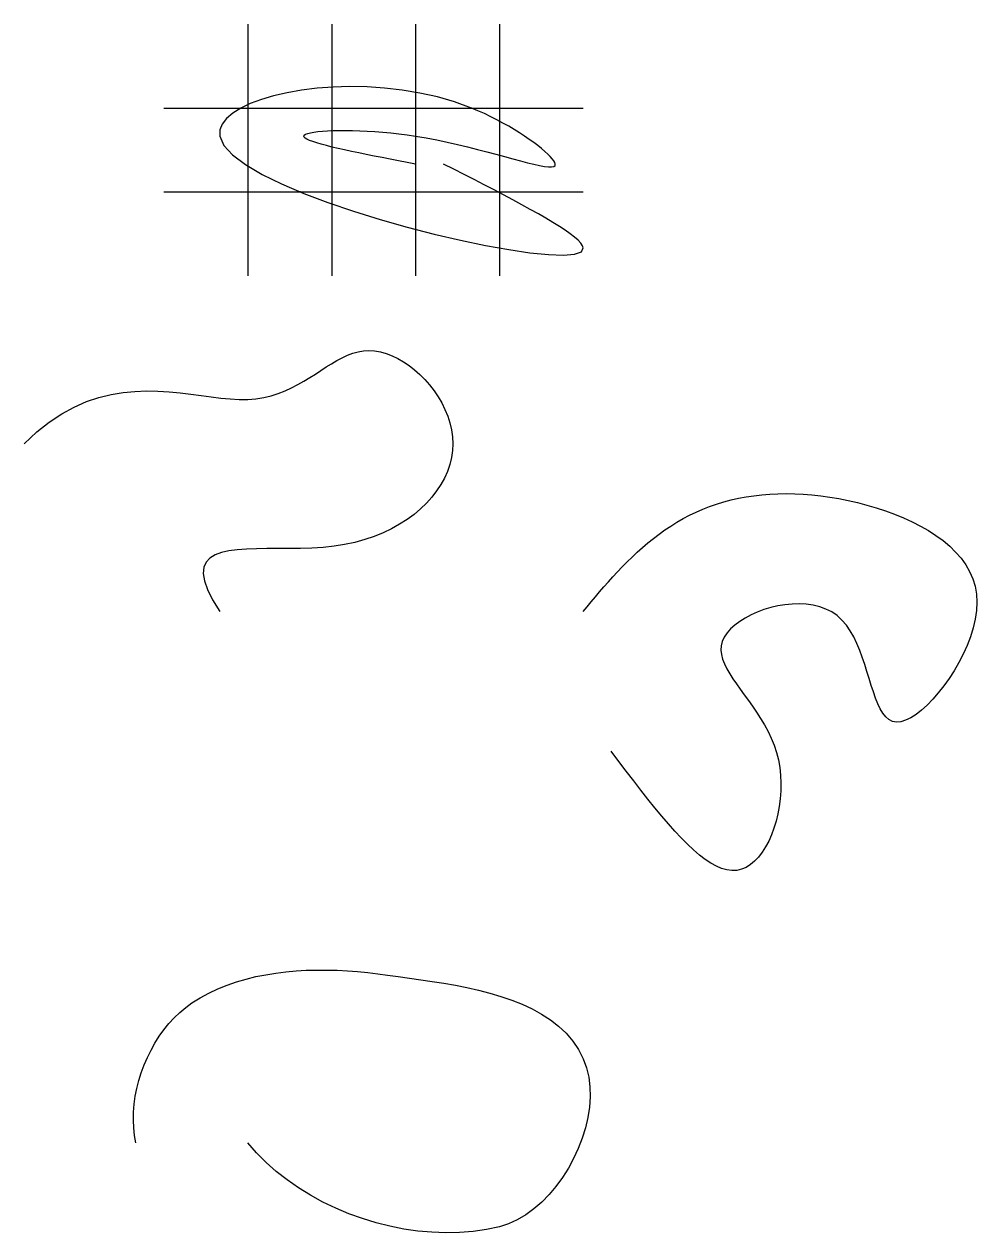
# Model space of a CAD drawing. Extents: x 40 to 210, y 19 to 235.
import ezdxf

# ---------------------------------------------------------------- set-up
doc = ezdxf.new("R2010")
doc.units = 0
doc.header["$MEASUREMENT"] = 0
doc.linetypes.add('DURCHGEHEND', pattern=[0])
doc.layers.get('0').update_dxf_attribs({"linetype": 'DURCHGEHEND'})

# ---------------------------------------------------------------- blocks, each defined once
blk = doc.blocks.new('*E0')
at = {"color": 7, "linetype": 'DURCHGEHEND', "flags": 128}
blk.add_lwpolyline([(60, 35), (59.75, 36.33), (59.6, 37.69), (59.54, 39.08), (59.56, 40.48), (59.68, 41.9), (59.88, 43.32), (60.16, 44.74), (60.52, 46.15), (60.95, 47.54), (61.46, 48.92), (62.04, 50.26), (62.69, 51.57), (63.4, 52.84), (64.17, 54.06), (65.01, 55.22), (65.9, 56.33), (66.85, 57.36), (67.85, 58.33), (68.9, 59.21), (70, 60), (71.5, 60.93), (73.05, 61.77), (74.64, 62.52), (76.29, 63.19), (77.96, 63.77), (79.68, 64.28), (81.42, 64.71), (83.2, 65.06), (84.99, 65.35), (86.8, 65.58), (88.63, 65.74), (90.46, 65.84), (92.31, 65.89), (94.15, 65.89), (95.99, 65.84), (97.82, 65.75), (99.64, 65.61), (101.45, 65.44), (103.24, 65.24), (105, 65), (106.92, 64.73), (108.89, 64.46), (110.92, 64.17), (112.97, 63.86), (115.04, 63.53), (117.13, 63.16), (119.2, 62.75), (121.26, 62.29), (123.29, 61.76), (125.28, 61.18), (127.21, 60.52), (129.07, 59.77), (130.85, 58.94), (132.54, 58.02), (134.12, 56.98), (135.59, 55.84), (136.92, 54.58), (138.11, 53.19), (139.14, 51.67), (140, 50), (140.58, 48.42), (140.98, 46.75), (141.19, 45.01), (141.22, 43.22), (141.1, 41.38), (140.81, 39.53), (140.38, 37.66), (139.81, 35.81), (139.1, 33.98), (138.27, 32.19), (137.33, 30.45), (136.27, 28.79), (135.12, 27.21), (133.88, 25.74), (132.56, 24.39), (131.16, 23.18), (129.7, 22.12), (128.18, 21.22), (126.61, 20.51), (125, 20), (122.67, 19.5), (120.28, 19.16), (117.85, 18.96), (115.39, 18.91), (112.9, 19), (110.4, 19.23), (107.9, 19.59), (105.4, 20.09), (102.93, 20.71), (100.49, 21.46), (98.08, 22.33), (95.73, 23.31), (93.44, 24.41), (91.22, 25.62), (89.08, 26.94), (87.04, 28.36), (85.1, 29.88), (83.27, 31.49), (81.57, 33.2), (80, 35)], dxfattribs=at)

msp = doc.modelspace()

# ---------------------------------------------------------------- linework, layer by layer
at = {"color": 7, "linetype": 'DURCHGEHEND'}
for p, q in [((80, 235), (80, 190)), ((95, 235), (95, 190)), ((110, 235), (110, 190)), ((125, 235), (125, 190)), ((65, 220), (140, 220)), ((65, 205), (140, 205))]:
    msp.add_line(p, q, dxfattribs=at)
at = {"color": 7, "linetype": 'DURCHGEHEND', "flags": 128}
for points in [[(110, 210), (108.49, 210.29), (106.98, 210.57), (105.49, 210.86), (104.02, 211.14), (102.59, 211.43), (101.19, 211.7), (99.84, 211.98), (98.54, 212.25), (97.31, 212.52), (96.14, 212.78), (95.05, 213.04), (94.05, 213.29), (93.14, 213.53), (92.32, 213.77), (91.62, 214), (91.03, 214.22), (90.57, 214.43), (90.24, 214.63), (90.05, 214.82), (90, 215), (90.1, 215.16), (90.34, 215.32), (90.71, 215.46), (91.2, 215.58), (91.81, 215.7), (92.53, 215.79), (93.35, 215.88), (94.26, 215.94), (95.27, 215.98), (96.35, 216.01), (97.5, 216.02), (98.73, 216), (100.01, 215.96), (101.34, 215.9), (102.71, 215.82), (104.13, 215.71), (105.57, 215.57), (107.03, 215.41), (108.51, 215.22), (110, 215), (111.9, 214.68), (113.79, 214.32), (115.66, 213.92), (117.5, 213.5), (119.3, 213.07), (121.06, 212.62), (122.75, 212.18), (124.38, 211.74), (125.93, 211.32), (127.39, 210.92), (128.76, 210.56), (130.01, 210.23), (131.15, 209.95), (132.16, 209.73), (133.04, 209.57), (133.77, 209.48), (134.33, 209.47), (134.74, 209.55), (134.96, 209.72), (135, 210), (134.91, 210.26), (134.73, 210.58), (134.45, 210.94), (134.09, 211.34), (133.65, 211.78), (133.13, 212.26), (132.53, 212.76), (131.87, 213.29), (131.14, 213.84), (130.35, 214.41), (129.51, 214.99), (128.61, 215.57), (127.66, 216.16), (126.66, 216.75), (125.63, 217.33), (124.56, 217.9), (123.46, 218.46), (122.33, 219), (121.17, 219.51), (120, 220), (116.98, 221.09), (113.9, 221.98), (110.76, 222.68), (107.6, 223.22), (104.45, 223.58), (101.32, 223.79), (98.25, 223.84), (95.26, 223.76), (92.38, 223.54), (89.62, 223.2), (87.03, 222.75), (84.62, 222.19), (82.42, 221.54), (80.45, 220.79), (78.74, 219.97), (77.32, 219.08), (76.21, 218.13), (75.43, 217.13), (75.02, 216.08), (75, 215), (75.72, 213.33), (77.28, 211.62), (79.59, 209.89), (82.54, 208.15), (86.04, 206.43), (90, 204.75), (94.32, 203.12), (98.91, 201.56), (103.67, 200.08), (108.51, 198.72), (113.32, 197.48), (118.02, 196.38), (122.51, 195.45), (126.69, 194.7), (130.47, 194.14), (133.75, 193.81), (136.44, 193.71), (138.44, 193.86), (139.66, 194.28), (140, 195), (139.86, 195.4), (139.54, 195.85), (139.07, 196.36), (138.44, 196.91), (137.67, 197.51), (136.76, 198.15), (135.73, 198.83), (134.58, 199.55), (133.33, 200.3), (131.98, 201.08), (130.53, 201.89), (129.01, 202.73), (127.42, 203.59), (125.76, 204.47), (124.05, 205.36), (122.29, 206.27), (120.5, 207.2), (118.68, 208.13), (116.85, 209.06), (115, 210)], [(40, 160), (42.25, 162.09), (44.49, 163.86), (46.73, 165.33), (48.96, 166.54), (51.17, 167.51), (53.37, 168.25), (55.54, 168.79), (57.68, 169.15), (59.79, 169.35), (61.88, 169.43), (63.92, 169.39), (65.92, 169.27), (67.88, 169.08), (69.78, 168.86), (71.64, 168.61), (73.44, 168.37), (75.18, 168.16), (76.86, 168), (78.46, 167.91), (80, 167.92), (81.46, 168.04), (82.86, 168.26), (84.19, 168.58), (85.45, 168.99), (86.67, 169.46), (87.83, 169.99), (88.95, 170.57), (90.03, 171.18), (91.07, 171.81), (92.08, 172.45), (93.07, 173.08), (94.04, 173.71), (94.99, 174.3), (95.94, 174.86), (96.88, 175.36), (97.81, 175.8), (98.76, 176.16), (99.71, 176.43), (100.68, 176.61), (101.67, 176.67), (102.68, 176.61), (103.71, 176.43), (104.75, 176.13), (105.79, 175.73), (106.82, 175.23), (107.85, 174.64), (108.85, 173.96), (109.83, 173.2), (110.77, 172.36), (111.67, 171.46), (112.52, 170.49), (113.31, 169.47), (114.03, 168.39), (114.69, 167.28), (115.26, 166.12), (115.75, 164.93), (116.14, 163.72), (116.43, 162.49), (116.61, 161.25), (116.67, 160), (116.6, 158.75), (116.42, 157.51), (116.12, 156.27), (115.7, 155.05), (115.16, 153.85), (114.52, 152.68), (113.76, 151.54), (112.91, 150.43), (111.95, 149.36), (110.89, 148.33), (109.73, 147.36), (108.48, 146.44), (107.13, 145.58), (105.7, 144.79), (104.19, 144.06), (102.59, 143.41), (100.91, 142.84), (99.15, 142.36), (97.32, 141.97), (95.42, 141.67), (93.45, 141.46), (91.44, 141.34), (89.4, 141.28), (87.37, 141.25), (85.37, 141.25), (83.42, 141.25), (81.55, 141.22), (79.77, 141.16), (78.12, 141.04), (76.61, 140.83), (75.28, 140.53), (74.15, 140.11), (73.23, 139.54), (72.56, 138.82), (72.15, 137.92), (72.04, 136.81), (72.25, 135.49), (72.79, 133.93), (73.7, 132.1), (75, 130)], [(140, 130), (140.71, 130.85), (141.43, 131.72), (142.17, 132.6), (142.92, 133.49), (143.7, 134.38), (144.49, 135.28), (145.3, 136.18), (146.13, 137.08), (146.98, 137.97), (147.85, 138.85), (148.75, 139.72), (149.66, 140.58), (150.6, 141.43), (151.56, 142.25), (152.55, 143.05), (153.56, 143.82), (154.59, 144.57), (155.66, 145.28), (156.74, 145.96), (157.86, 146.6), (159, 147.2), (160.17, 147.76), (161.37, 148.28), (162.59, 148.76), (163.85, 149.19), (165.13, 149.58), (166.43, 149.93), (167.76, 150.23), (169.12, 150.49), (170.5, 150.7), (171.91, 150.87), (173.35, 150.98), (174.81, 151.06), (176.3, 151.08), (177.81, 151.05), (179.34, 150.98), (180.9, 150.85), (182.49, 150.68), (184.1, 150.45), (185.73, 150.18), (187.38, 149.85), (189.05, 149.46), (190.72, 149.03), (192.39, 148.54), (194.04, 148), (195.67, 147.4), (197.26, 146.75), (198.81, 146.04), (200.3, 145.28), (201.73, 144.46), (203.08, 143.59), (204.35, 142.66), (205.53, 141.67), (206.6, 140.62), (207.56, 139.52), (208.4, 138.36), (209.1, 137.14), (209.66, 135.86), (210.07, 134.52), (210.31, 133.12), (210.39, 131.66), (210.31, 130.15), (210.08, 128.61), (209.71, 127.05), (209.23, 125.49), (208.64, 123.93), (207.95, 122.38), (207.18, 120.88), (206.33, 119.41), (205.43, 118.01), (204.48, 116.68), (203.5, 115.44), (202.5, 114.3), (201.5, 113.27), (200.5, 112.37), (199.51, 111.6), (198.56, 110.99), (197.65, 110.55), (196.8, 110.29), (196.01, 110.22), (195.31, 110.35), (194.67, 110.67), (194.1, 111.16), (193.58, 111.81), (193.11, 112.6), (192.68, 113.51), (192.27, 114.52), (191.88, 115.62), (191.5, 116.78), (191.13, 118), (190.74, 119.25), (190.34, 120.53), (189.9, 121.8), (189.44, 123.05), (188.93, 124.27), (188.37, 125.44), (187.74, 126.54), (187.05, 127.55), (186.27, 128.47), (185.4, 129.26), (184.44, 129.92), (183.4, 130.44), (182.28, 130.85), (181.1, 131.13), (179.88, 131.3), (178.63, 131.37), (177.35, 131.33), (176.07, 131.21), (174.79, 130.99), (173.54, 130.7), (172.31, 130.33), (171.13, 129.89), (170.01, 129.39), (168.96, 128.83), (167.99, 128.22), (167.12, 127.57), (166.36, 126.88), (165.72, 126.16), (165.22, 125.42), (164.87, 124.65), (164.67, 123.88), (164.63, 123.09), (164.72, 122.28), (164.93, 121.46), (165.26, 120.62), (165.68, 119.75), (166.19, 118.87), (166.77, 117.97), (167.4, 117.04), (168.08, 116.08), (168.8, 115.1), (169.53, 114.09), (170.27, 113.05), (171.01, 111.98), (171.72, 110.87), (172.41, 109.73), (173.05, 108.56), (173.63, 107.35), (174.14, 106.09), (174.56, 104.8), (174.9, 103.47), (175.13, 102.1), (175.28, 100.72), (175.35, 99.32), (175.33, 97.92), (175.23, 96.53), (175.05, 95.16), (174.8, 93.82), (174.49, 92.52), (174.11, 91.26), (173.66, 90.07), (173.16, 88.95), (172.6, 87.91), (171.99, 86.95), (171.34, 86.1), (170.63, 85.36), (169.89, 84.74), (169.11, 84.25), (168.3, 83.9), (167.45, 83.7), (166.58, 83.66), (165.68, 83.78), (164.75, 84.04), (163.8, 84.45), (162.82, 84.99), (161.81, 85.66), (160.77, 86.45), (159.72, 87.36), (158.63, 88.38), (157.52, 89.51), (156.38, 90.73), (155.22, 92.04), (154.03, 93.43), (152.81, 94.9), (151.57, 96.45), (150.31, 98.05), (149.02, 99.72), (147.7, 101.44), (146.36, 103.2), (145, 105)]]:
    msp.add_lwpolyline(points, dxfattribs=at)
at = {"color": 7, "linetype": 'DURCHGEHEND'}
for p in [(95, 223.74), (110, 222.83), (80, 220.6), (78.79, 220), (120, 220), (125, 217.67), (95, 215.97), (110, 215), (95, 213.05), (80, 209.62), (110, 210), (125, 211.57), (89.38, 205), (124.74, 205), (95, 202.88), (110, 198.32), (125, 194.99)]:
    msp.add_point(p, dxfattribs=at)

# ---------------------------------------------------------------- block references
msp.add_blockref('*E0', (0, 0), dxfattribs=at)

doc.saveas('drawing.dxf')
